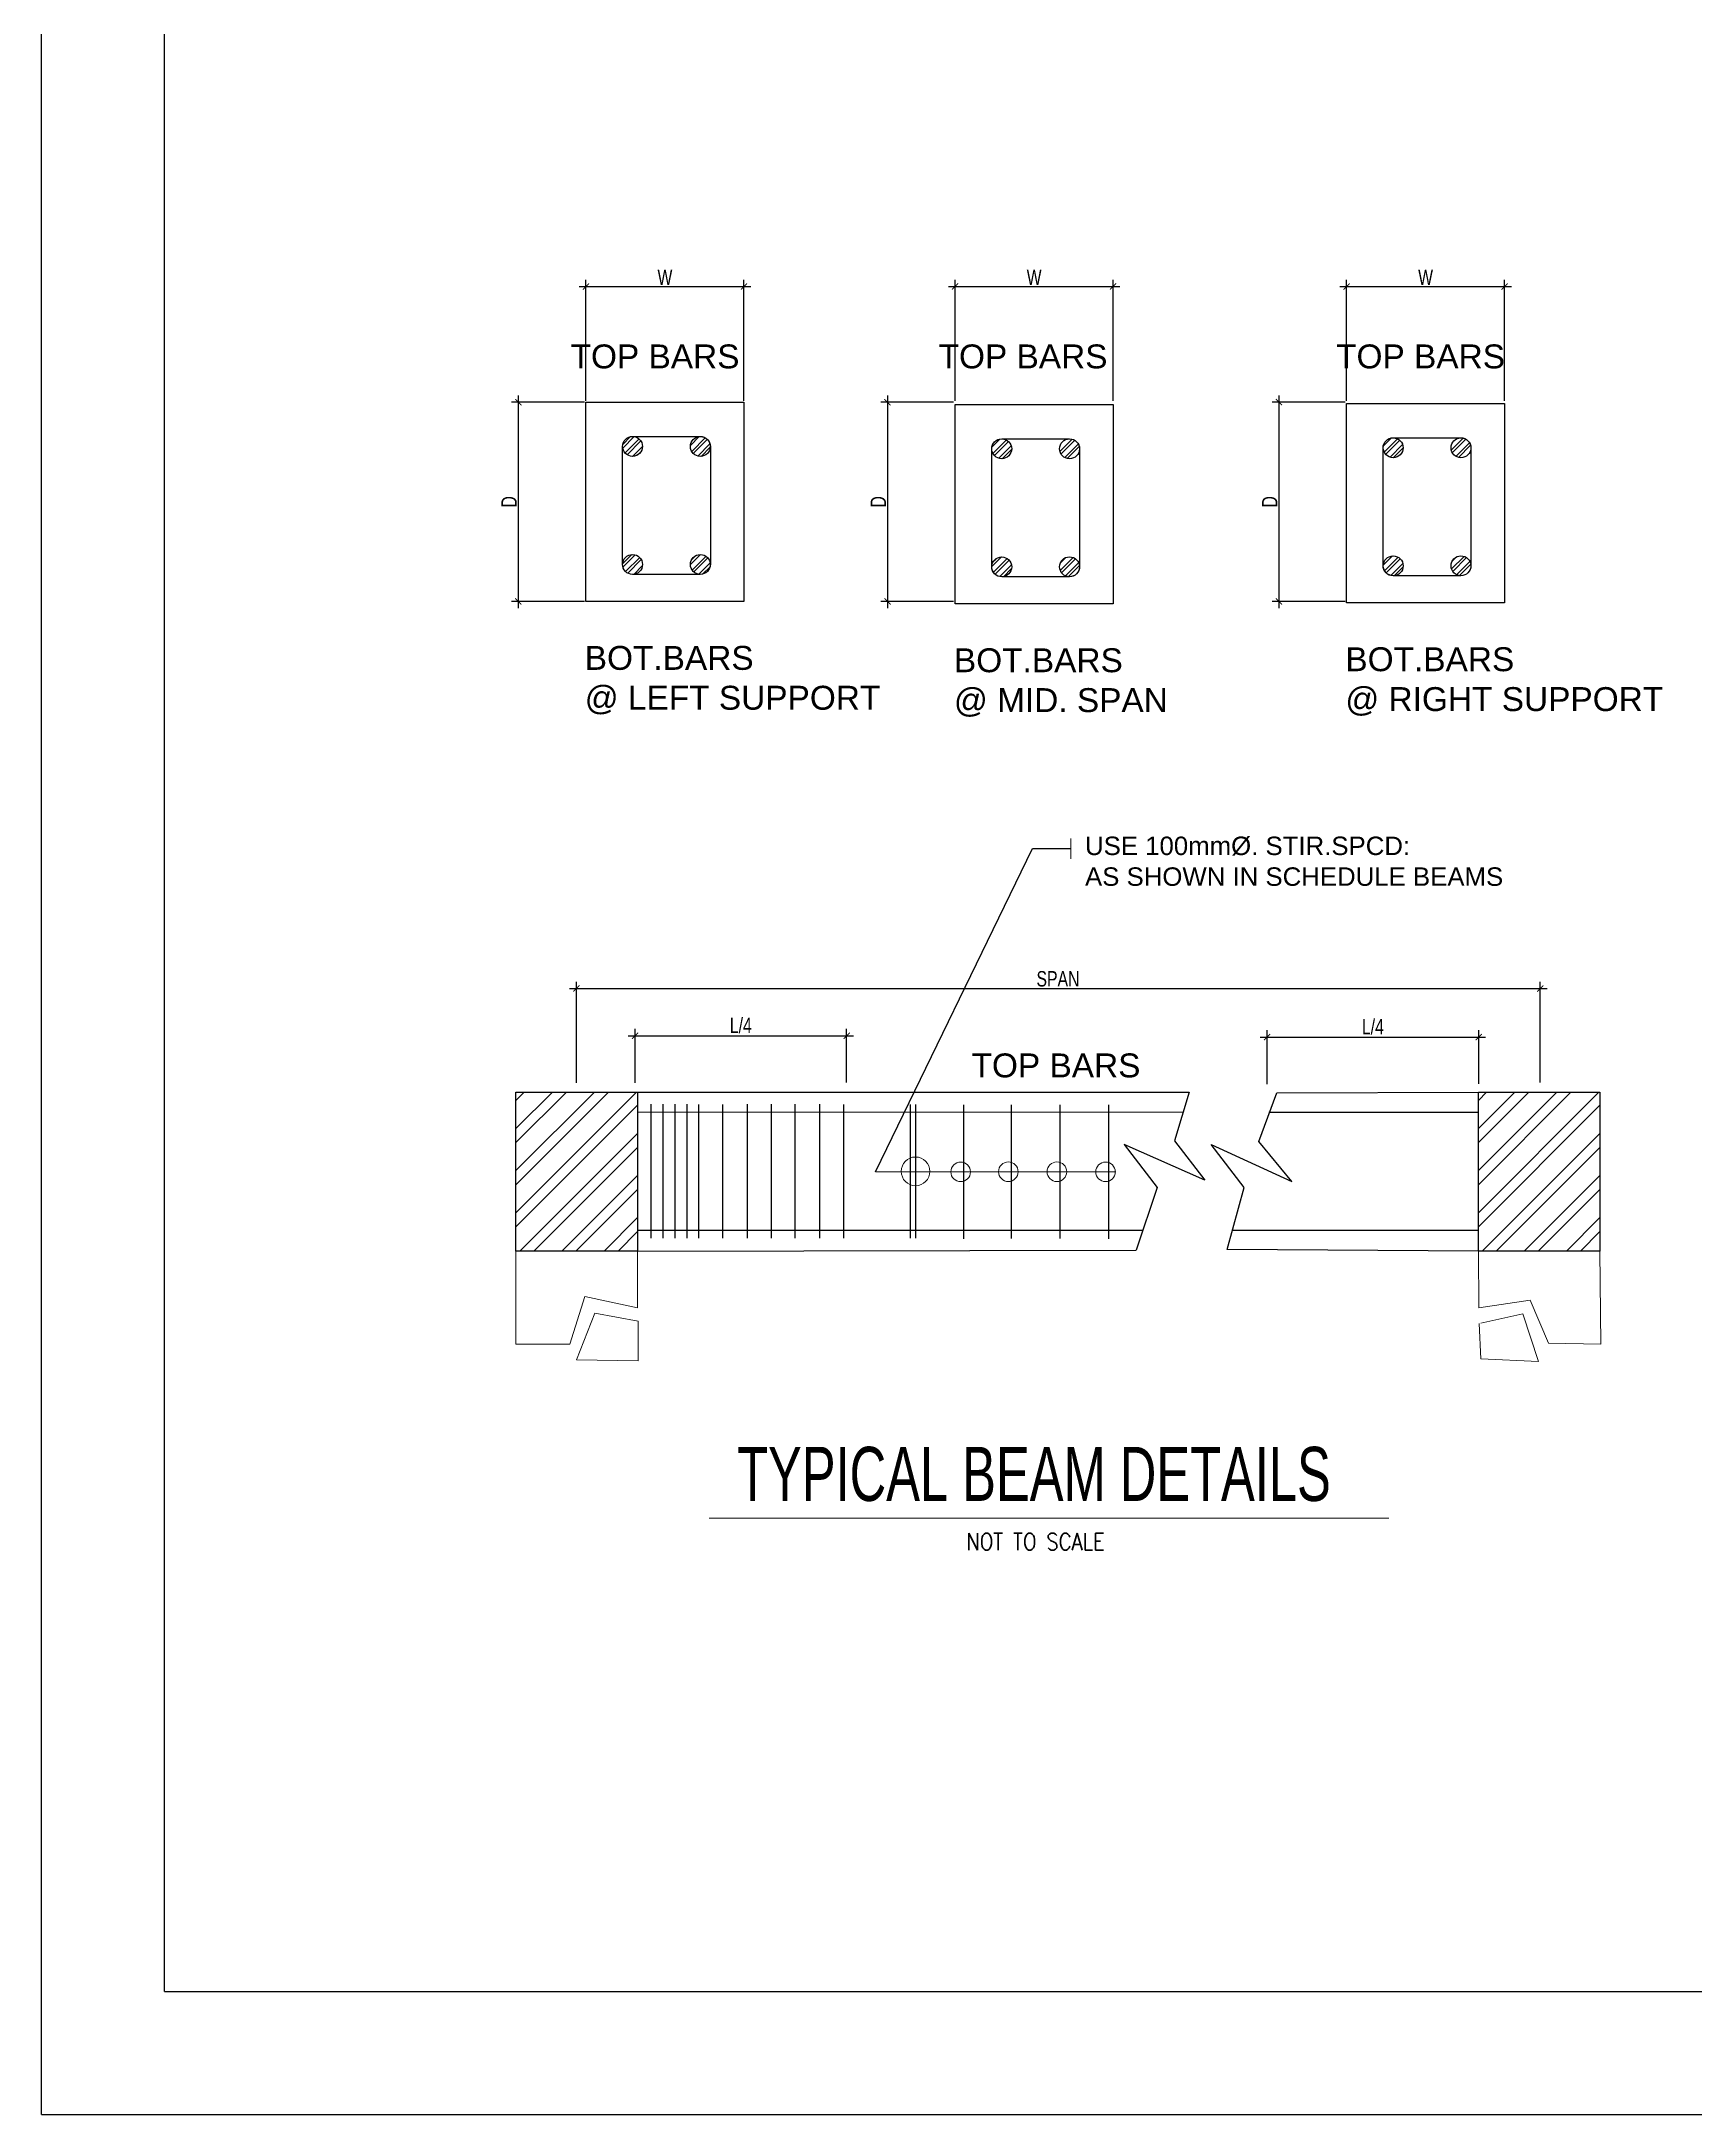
# Model space of a CAD drawing. Header units: millimetres. Extents: x -248340 to 456025, y 261499 to 1049645.
# Drawn here: x 19392 to 46229, y 363632 to 397287 of the extents above; entities that cross this region are included whole.
import ezdxf

# ---------------------------------------------------------------- set-up
doc = ezdxf.new("R2010")
doc.units = ezdxf.units.MM
doc.header["$LTSCALE"] = 8
doc.header["$MEASUREMENT"] = 0
doc.header["$PDMODE"] = 3
doc.header["$PDSIZE"] = 0.3125
doc.layers.get('0').update_dxf_attribs({"linetype": 'CONTINUOUS'})
doc.layers.get('DEFPOINTS').update_dxf_attribs({"color": 8, "linetype": 'CONTINUOUS'})
for name, color, linetype, lineweight in [('10. Rebar', 10, 'CONTINUOUS', 25), ('12. Dimension', 251, 'CONTINUOUS', 5), ('13. Text', 2, 'CONTINUOUS', 5), ('23. Stair', 129, 'CONTINUOUS', 9), ('DIM', 2, 'CONTINUOUS', 25), ('S_wall', 251, 'CONTINUOUS', 0)]:
    doc.layers.add(name, color=color, linetype=linetype, lineweight=lineweight)
doc.layers.add('MARK', color=7, linetype='CONTINUOUS')
doc.layers.add('TEXT', color=2, linetype='CONTINUOUS')
doc.layers.add('mv', color=30, linetype='CONTINUOUS', plot=False)
doc.styles.add('ARIAL', font='arial.ttf')
doc.styles.add('EN-SCL-DIM', font='swisscl.ttf')
doc.styles.add('ROMANS', font='ROMANS', dxfattribs={"width": 0.8, "bigfont": 'BIGFONT'})
doc.styles.get("Standard").update_dxf_attribs({"font": 'txt.shx', "width": 0.7, "bigfont": 'extfont.shx'})
doc.dimstyles.new('JEMAR 1-0030', dxfattribs={"dimtxt": 0.06, "dimasz": 0.045, "dimexe": 0.045, "dimexo": 0.03, "dimgap": 0.03, "dimtad": 1, "dimzin": 1, "dimdsep": 46, "dimtxsty": 'ARIAL', "dimblk": 'DOTBLANK', "dimcen": 0.15, "dimclrd": 7, "dimclre": 7, "dimadec": 0, "dimazin": 0, "dimtfac": 1, "dimtmove": 0, "dimatfit": 3, "dimldrblk": 'OPEN90', "dimfxl": 1, "dimarcsym": 0})
doc.dimstyles.new('SC50', dxfattribs={"dimscale": 0.5, "dimtxt": 250, "dimasz": 200, "dimexe": 220, "dimexo": 50, "dimgap": 50, "dimtad": 1, "dimdec": 0, "dimrnd": 1, "dimzin": 0, "dimdsep": 46, "dimlunit": 6, "dimtxsty": 'EN-SCL-DIM', "dimblk": 'ARCHTICK', "dimcen": 100, "dimdle": 220, "dimclrd": 1, "dimclre": 1, "dimclrt": 3, "dimadec": 0, "dimazin": 0, "dimtfac": 1, "dimtdec": 0, "dimtofl": 0, "dimtmove": 0, "dimatfit": 3, "dimldrblk": 'OPEN90', "dimfxl": 1, "dimtolj": 1, "dimtzin": 0, "dimarcsym": 1})
pattern_1 = [(45, (-87546.56, 511610.08), (-87.9326, 87.9326), []), (45, (-87487.94, 511610.08), (-87.9326, 87.9326), [])]

# ---------------------------------------------------------------- blocks, each defined once
blk = doc.blocks.new('_ArchTick')
at = {"color": 0, "linetype": 'ByBlock', "const_width": 0.15}
blk.add_lwpolyline([(-0.5, -0.5), (0.5, 0.5)], dxfattribs=at)
blk = doc.blocks.new('*D810')
at = {"layer": 'DEFPOINTS', "color": 0, "lineweight": 30, "ltscale": 1.25, "transparency": 16777216}
for p in [(30797, 393309), (28231, 391430), (30797, 391430)]:
    blk.add_point(p, dxfattribs=at)
at = {"layer": 'DIM', "color": 1, "lineweight": -2, "ltscale": 1.25, "transparency": 16777216}
for p, q in [((28121, 393309), (30907, 393309)), ((28231, 391455), (28231, 393419)), ((30797, 391455), (30797, 393419))]:
    blk.add_line(p, q, dxfattribs=at)
at = {"layer": 'DIM', "color": 1, "lineweight": -2, "ltscale": 1.25, "transparency": 16777216, "xscale": 100, "yscale": 100, "zscale": 100, "rotation": 180}
blk.add_blockref('_ArchTick', (28231, 393309), dxfattribs=at)
at = {"layer": 'DIM', "color": 1, "lineweight": -2, "ltscale": 1.25, "transparency": 16777216, "xscale": 100, "yscale": 100, "zscale": 100}
blk.add_blockref('_ArchTick', (30797, 393309), dxfattribs=at)
at = {"layer": 'DIM', "color": 3, "ltscale": 1.25, "transparency": 16777216, "insert": (29514, 393459), "char_height": 125, "attachment_point": 5, "style": 'EN-SCL-DIM'}
blk.add_mtext('\\A1;{\\H2x;W}', dxfattribs=at)
blk = doc.blocks.new('_Open90')
at = {"color": 0, "linetype": 'ByBlock', "lineweight": -2}
for p, q in [((0, 0), (-1, 0)), ((-0.5, 0.5), (0, 0)), ((0, 0), (-0.5, -0.5))]:
    blk.add_line(p, q, dxfattribs=at)
blk = doc.blocks.new('*D811')
at = {"layer": 'DEFPOINTS', "color": 0, "lineweight": 30, "ltscale": 1.25, "transparency": 16777216}
for p in [(28231, 391430), (27133, 388197), (28231, 388197)]:
    blk.add_point(p, dxfattribs=at)
at = {"layer": 'DIM', "color": 1, "lineweight": -2, "ltscale": 1.25, "transparency": 16777216}
for p, q in [((28206, 391430), (27023, 391430)), ((27133, 391540), (27133, 388087)), ((28206, 388197), (27023, 388197))]:
    blk.add_line(p, q, dxfattribs=at)
at = {"layer": 'DIM', "color": 1, "lineweight": -2, "ltscale": 1.25, "transparency": 16777216, "xscale": 100, "yscale": 100, "zscale": 100}
for p, rotation in [((27133, 391430), 90), ((27133, 388197), 270)]:
    blk.add_blockref('_ArchTick', p, dxfattribs=dict(at, rotation=rotation))
at = {"layer": 'DIM', "color": 3, "ltscale": 1.25, "transparency": 16777216, "insert": (26983, 389813), "char_height": 125, "attachment_point": 5, "rotation": 90, "style": 'EN-SCL-DIM'}
blk.add_mtext('\\A1;{\\H2x;D}', dxfattribs=at)
blk = doc.blocks.new('*D812')
at = {"layer": 'DEFPOINTS', "color": 0, "lineweight": 30, "ltscale": 1.25, "transparency": 16777216}
for p in [(30797, 393309), (28231, 391430), (30797, 391430)]:
    blk.add_point(p, dxfattribs=at)
at = {"layer": 'DIM', "color": 1, "lineweight": -2, "ltscale": 1.25, "transparency": 16777216}
for p, q in [((28121, 393309), (30907, 393309)), ((28231, 391455), (28231, 393419)), ((30797, 391455), (30797, 393419))]:
    blk.add_line(p, q, dxfattribs=at)
at = {"layer": 'DIM', "color": 1, "lineweight": -2, "ltscale": 1.25, "transparency": 16777216, "xscale": 100, "yscale": 100, "zscale": 100, "rotation": 180}
blk.add_blockref('_ArchTick', (28231, 393309), dxfattribs=at)
at = {"layer": 'DIM', "color": 1, "lineweight": -2, "ltscale": 1.25, "transparency": 16777216, "xscale": 100, "yscale": 100, "zscale": 100}
blk.add_blockref('_ArchTick', (30797, 393309), dxfattribs=at)
at = {"layer": 'DIM', "color": 3, "ltscale": 1.25, "transparency": 16777216, "insert": (29514, 393459), "char_height": 125, "attachment_point": 5, "style": 'EN-SCL-DIM'}
blk.add_mtext('\\A1;{\\H2x;W}', dxfattribs=at)
blk = doc.blocks.new('*D813')
at = {"layer": 'DEFPOINTS', "color": 0, "lineweight": 30, "ltscale": 1.25, "transparency": 16777216}
for p in [(28231, 391430), (27133, 388197), (28231, 388197)]:
    blk.add_point(p, dxfattribs=at)
at = {"layer": 'DIM', "color": 1, "lineweight": -2, "ltscale": 1.25, "transparency": 16777216}
for p, q in [((28206, 391430), (27023, 391430)), ((27133, 391540), (27133, 388087)), ((28206, 388197), (27023, 388197))]:
    blk.add_line(p, q, dxfattribs=at)
at = {"layer": 'DIM', "color": 1, "lineweight": -2, "ltscale": 1.25, "transparency": 16777216, "xscale": 100, "yscale": 100, "zscale": 100}
for p, rotation in [((27133, 391430), 90), ((27133, 388197), 270)]:
    blk.add_blockref('_ArchTick', p, dxfattribs=dict(at, rotation=rotation))
at = {"layer": 'DIM', "color": 3, "ltscale": 1.25, "transparency": 16777216, "insert": (26983, 389813), "char_height": 125, "attachment_point": 5, "rotation": 90, "style": 'EN-SCL-DIM'}
blk.add_mtext('\\A1;{\\H2x;D}', dxfattribs=at)
blk = doc.blocks.new('*D803')
at = {"layer": 'DEFPOINTS', "color": 0, "lineweight": 30, "ltscale": 1.25, "transparency": 16777216}
for p in [(43146, 393309), (40580, 391430), (43146, 391430)]:
    blk.add_point(p, dxfattribs=at)
at = {"layer": 'DIM', "color": 1, "lineweight": -2, "ltscale": 1.25, "transparency": 16777216}
for p, q in [((40470, 393309), (43256, 393309)), ((40580, 391455), (40580, 393419)), ((43146, 391455), (43146, 393419))]:
    blk.add_line(p, q, dxfattribs=at)
at = {"layer": 'DIM', "color": 1, "lineweight": -2, "ltscale": 1.25, "transparency": 16777216, "xscale": 100, "yscale": 100, "zscale": 100, "rotation": 180}
blk.add_blockref('_ArchTick', (40580, 393309), dxfattribs=at)
at = {"layer": 'DIM', "color": 1, "lineweight": -2, "ltscale": 1.25, "transparency": 16777216, "xscale": 100, "yscale": 100, "zscale": 100}
blk.add_blockref('_ArchTick', (43146, 393309), dxfattribs=at)
at = {"layer": 'DIM', "color": 3, "ltscale": 1.25, "transparency": 16777216, "insert": (41863, 393459), "char_height": 125, "attachment_point": 5, "style": 'EN-SCL-DIM'}
blk.add_mtext('\\A1;{\\H2x;W}', dxfattribs=at)
blk = doc.blocks.new('*D804')
at = {"layer": 'DEFPOINTS', "color": 0, "lineweight": 30, "ltscale": 1.25, "transparency": 16777216}
for p in [(40580, 391430), (39482, 388197), (40580, 388197)]:
    blk.add_point(p, dxfattribs=at)
at = {"layer": 'DIM', "color": 1, "lineweight": -2, "ltscale": 1.25, "transparency": 16777216}
for p, q in [((40555, 391430), (39372, 391430)), ((39482, 391540), (39482, 388087)), ((40555, 388197), (39372, 388197))]:
    blk.add_line(p, q, dxfattribs=at)
at = {"layer": 'DIM', "color": 1, "lineweight": -2, "ltscale": 1.25, "transparency": 16777216, "xscale": 100, "yscale": 100, "zscale": 100}
for p, rotation in [((39482, 391430), 90), ((39482, 388197), 270)]:
    blk.add_blockref('_ArchTick', p, dxfattribs=dict(at, rotation=rotation))
at = {"layer": 'DIM', "color": 3, "ltscale": 1.25, "transparency": 16777216, "insert": (39332, 389813), "char_height": 125, "attachment_point": 5, "rotation": 90, "style": 'EN-SCL-DIM'}
blk.add_mtext('\\A1;{\\H2x;D}', dxfattribs=at)
blk = doc.blocks.new('*D805')
at = {"layer": 'DEFPOINTS', "color": 0, "lineweight": 30, "ltscale": 1.25, "transparency": 16777216}
for p in [(36791, 393309), (34225, 391430), (36791, 391430)]:
    blk.add_point(p, dxfattribs=at)
at = {"layer": 'DIM', "color": 1, "lineweight": -2, "ltscale": 1.25, "transparency": 16777216}
for p, q in [((34115, 393309), (36901, 393309)), ((34225, 391455), (34225, 393419)), ((36791, 391455), (36791, 393419))]:
    blk.add_line(p, q, dxfattribs=at)
at = {"layer": 'DIM', "color": 1, "lineweight": -2, "ltscale": 1.25, "transparency": 16777216, "xscale": 100, "yscale": 100, "zscale": 100, "rotation": 180}
blk.add_blockref('_ArchTick', (34225, 393309), dxfattribs=at)
at = {"layer": 'DIM', "color": 1, "lineweight": -2, "ltscale": 1.25, "transparency": 16777216, "xscale": 100, "yscale": 100, "zscale": 100}
blk.add_blockref('_ArchTick', (36791, 393309), dxfattribs=at)
at = {"layer": 'DIM', "color": 3, "ltscale": 1.25, "transparency": 16777216, "insert": (35508, 393459), "char_height": 125, "attachment_point": 5, "style": 'EN-SCL-DIM'}
blk.add_mtext('\\A1;{\\H2x;W}', dxfattribs=at)
blk = doc.blocks.new('*D806')
at = {"layer": 'DEFPOINTS', "color": 0, "lineweight": 30, "ltscale": 1.25, "transparency": 16777216}
for p in [(34225, 391430), (33127, 388197), (34225, 388197)]:
    blk.add_point(p, dxfattribs=at)
at = {"layer": 'DIM', "color": 1, "lineweight": -2, "ltscale": 1.25, "transparency": 16777216}
for p, q in [((34200, 391430), (33017, 391430)), ((33127, 391540), (33127, 388087)), ((34200, 388197), (33017, 388197))]:
    blk.add_line(p, q, dxfattribs=at)
at = {"layer": 'DIM', "color": 1, "lineweight": -2, "ltscale": 1.25, "transparency": 16777216, "xscale": 100, "yscale": 100, "zscale": 100}
for p, rotation in [((33127, 391430), 90), ((33127, 388197), 270)]:
    blk.add_blockref('_ArchTick', p, dxfattribs=dict(at, rotation=rotation))
at = {"layer": 'DIM', "color": 3, "ltscale": 1.25, "transparency": 16777216, "insert": (32977, 389813), "char_height": 125, "attachment_point": 5, "rotation": 90, "style": 'EN-SCL-DIM'}
blk.add_mtext('\\A1;{\\H2x;D}', dxfattribs=at)
blk = doc.blocks.new('*D807')
at = {"layer": 'DEFPOINTS', "color": 0, "lineweight": 30, "ltscale": 1.25, "transparency": 16777216}
for p in [(42725, 381124), (39289, 380335), (42725, 380337)]:
    blk.add_point(p, dxfattribs=at)
at = {"layer": 'DIM', "color": 1, "lineweight": -2, "ltscale": 1.25, "transparency": 16777216}
for p, q in [((39179, 381124), (42835, 381124)), ((39289, 380360), (39289, 381234)), ((42725, 380362), (42725, 381234))]:
    blk.add_line(p, q, dxfattribs=at)
at = {"layer": 'DIM', "color": 1, "lineweight": -2, "ltscale": 1.25, "transparency": 16777216, "xscale": 100, "yscale": 100, "zscale": 100, "rotation": 180}
blk.add_blockref('_ArchTick', (39289, 381124), dxfattribs=at)
at = {"layer": 'DIM', "color": 1, "lineweight": -2, "ltscale": 1.25, "transparency": 16777216, "xscale": 100, "yscale": 100, "zscale": 100}
blk.add_blockref('_ArchTick', (42725, 381124), dxfattribs=at)
at = {"layer": 'DIM', "color": 3, "ltscale": 1.25, "transparency": 16777216, "insert": (41007, 381289), "char_height": 125, "attachment_point": 5, "style": 'EN-SCL-DIM'}
blk.add_mtext('\\A1;{\\H2x;L/4}', dxfattribs=at)
blk = doc.blocks.new('*D808')
at = {"layer": 'DEFPOINTS', "color": 0, "lineweight": 30, "ltscale": 1.25, "transparency": 16777216}
for p in [(32464, 381146), (29028, 380357), (32464, 380359)]:
    blk.add_point(p, dxfattribs=at)
at = {"layer": 'DIM', "color": 1, "lineweight": -2, "ltscale": 1.25, "transparency": 16777216}
for p, q in [((28918, 381146), (32574, 381146)), ((29028, 380382), (29028, 381256)), ((32464, 380384), (32464, 381256))]:
    blk.add_line(p, q, dxfattribs=at)
at = {"layer": 'DIM', "color": 1, "lineweight": -2, "ltscale": 1.25, "transparency": 16777216, "xscale": 100, "yscale": 100, "zscale": 100, "rotation": 180}
blk.add_blockref('_ArchTick', (29028, 381146), dxfattribs=at)
at = {"layer": 'DIM', "color": 1, "lineweight": -2, "ltscale": 1.25, "transparency": 16777216, "xscale": 100, "yscale": 100, "zscale": 100}
blk.add_blockref('_ArchTick', (32464, 381146), dxfattribs=at)
at = {"layer": 'DIM', "color": 3, "ltscale": 1.25, "transparency": 16777216, "insert": (30746, 381312), "char_height": 125, "attachment_point": 5, "style": 'EN-SCL-DIM'}
blk.add_mtext('\\A1;{\\H2x;L/4}', dxfattribs=at)
blk = doc.blocks.new('*D809')
at = {"layer": 'DEFPOINTS', "color": 0, "lineweight": 30, "ltscale": 1.25, "transparency": 16777216}
for p in [(43725, 381913), (28077, 380357), (43725, 380359)]:
    blk.add_point(p, dxfattribs=at)
at = {"layer": 'DIM', "color": 1, "lineweight": -2, "ltscale": 1.25, "transparency": 16777216}
for p, q in [((28077, 380382), (28077, 382023)), ((43725, 380384), (43725, 382023)), ((27967, 381913), (43835, 381913))]:
    blk.add_line(p, q, dxfattribs=at)
at = {"layer": 'DIM', "color": 1, "lineweight": -2, "ltscale": 1.25, "transparency": 16777216, "xscale": 100, "yscale": 100, "zscale": 100, "rotation": 180}
blk.add_blockref('_ArchTick', (28077, 381913), dxfattribs=at)
at = {"layer": 'DIM', "color": 1, "lineweight": -2, "ltscale": 1.25, "transparency": 16777216, "xscale": 100, "yscale": 100, "zscale": 100}
blk.add_blockref('_ArchTick', (43725, 381913), dxfattribs=at)
at = {"layer": 'DIM', "color": 3, "ltscale": 1.25, "transparency": 16777216, "insert": (35895, 382068), "char_height": 125, "attachment_point": 5, "style": 'EN-SCL-DIM'}
blk.add_mtext('\\A1;{\\H2x;SPAN}', dxfattribs=at)
blk = doc.blocks.new('_DOTBLANK')
at = {"color": 0, "linetype": 'ByBlock', "lineweight": -2}
blk.add_line((-0.5, 0), (-1, 0), dxfattribs=at)
blk.add_circle((0, 0), 0.5, dxfattribs=at)

msp = doc.modelspace()

# ---------------------------------------------------------------- hatches: boundary and pattern name
at = {"lineweight": 30, "ltscale": 1.25}
h = msp.add_hatch(dxfattribs=at)
h.set_pattern_fill('ANSI32', color=5, scale=331.614607)
h.set_pattern_definition(pattern_1)
h.paths.add_polyline_path([(29149.582, 390712.787, 1), (28826.608, 390712.787, 1)])
h = msp.add_hatch(dxfattribs=at)
h.set_pattern_fill('ANSI32', color=5, scale=331.614607)
h.set_pattern_definition(pattern_1)
h.paths.add_polyline_path([(30249.99, 390711.744, 1), (29927.017, 390711.744, 1)])
h.paths.add_polyline_path([(29927.017, 388796.757, 1), (30249.99, 388796.757, 1)])
h.paths.add_polyline_path([(29149.582, 388795.714, 1), (28826.608, 388795.714, 0.157067899), (28856.964, 388701.467, 0.209551385), (28972.319, 388635, 0.443172089)])
h.paths.add_polyline_path([(35143.318, 390674.411, 0.443172089), (34966.055, 390835.126, 0.209551385), (34850.699, 390768.658, 0.157067899), (34820.344, 390674.411, 1)])
h.paths.add_polyline_path([(35920.753, 390673.368, 1), (36243.726, 390673.368, 1)])
h.paths.add_polyline_path([(34820.344, 388757.339, 0.157067899), (34850.699, 388663.092, 0.209551385), (34966.055, 388596.624, 0.443172089), (35143.318, 388757.339, 1)])
h.paths.add_polyline_path([(36243.726, 388758.382, 1), (35920.753, 388758.382, 1)])
h.paths.add_polyline_path([(41498.176, 390690.842, 0.443172089), (41320.913, 390851.556, 0.209551385), (41205.558, 390785.089, 0.157067899), (41175.202, 390690.842, 1)])
h.paths.add_polyline_path([(42598.584, 390689.798, 1), (42275.611, 390689.798, 1)])
h.paths.add_polyline_path([(41175.202, 388773.769, 0.157067899), (41205.558, 388679.522, 0.209551385), (41320.913, 388613.055, 0.443172089), (41498.176, 388773.769, 1)])
h.paths.add_polyline_path([(42275.611, 388774.812, 1), (42598.584, 388774.812, 1)])
h = msp.add_hatch(dxfattribs=at)
h.set_pattern_fill('ANSI32', color=5, scale=1288.864264)
h.set_pattern_definition([(45, (-213671.17, 585895.9), (-341.76175, 341.76175), []), (45, (-213443.33, 585895.9), (-341.76175, 341.76175), [])])
h.paths.add_polyline_path([(27095.752, 380228.552), (27095.752, 377649.989), (29068.415, 377649.989), (29068.415, 380228.552)])
h = msp.add_hatch(dxfattribs=at)
h.set_pattern_fill('ANSI32', color=5, scale=1288.864264)
h.set_pattern_definition([(45, (-198047.07, 585895.9), (-341.76175, 341.76175), []), (45, (-197819.23, 585895.9), (-341.76175, 341.76175), [])])
h.paths.add_polyline_path([(42719.849, 380228.552), (42719.849, 377649.989), (44692.512, 377649.989), (44692.512, 380228.552)])

# ---------------------------------------------------------------- linework, layer by layer
at = {"color": 2, "lineweight": -2, "ltscale": 1.25}
for p, q in [((29068.415, 380228.552), (38023.585, 380228.552)), ((38023.585, 380228.552), (37785.687, 379441.796)), ((39155.21, 379426.881), (39448.134, 380215.87)), ((39448.134, 380215.87), (42719.849, 380228.552)), ((38277.533, 378801.692), (36966.957, 379382.225)), ((36966.957, 379382.225), (37502.834, 378682.638)), ((37785.687, 379441.796), (38277.533, 378801.692)), ((38917.012, 378682.638), (38381.136, 379382.225)), ((38381.136, 379382.225), (39691.085, 378780.524)), ((39691.085, 378780.524), (39155.21, 379426.881)), ((37502.834, 378682.638), (37164.356, 377664.943)), ((38641.036, 377677.512), (38917.012, 378682.638)), ((29068.415, 377649.989), (37164.356, 377664.943)), ((42719.849, 377649.989), (38641.036, 377677.512))]:
    msp.add_line(p, q, dxfattribs=at)
at = {"color": 1, "lineweight": -3, "ltscale": 1.25}
for p, q in [((29286.148, 380033.48), (29286.148, 377860.143)), ((29479.599, 380033.48), (29479.599, 377860.143)), ((29673.14, 380033.48), (29673.14, 377860.143)), ((29866.681, 380033.48), (29866.681, 377860.143)), ((30060.132, 380030.488), (30060.132, 377857.151)), ((30447.214, 380030.488), (30447.214, 377857.151)), ((30849.121, 380033.48), (30849.121, 377860.143)), ((31236.114, 380033.48), (31236.114, 377860.143)), ((31623.106, 380033.48), (31623.106, 377860.143)), ((32025.013, 380033.48), (32025.013, 377860.143)), ((32412.095, 380030.488), (32412.095, 377857.151)), ((33495.934, 380030.543), (33495.934, 377857.206)), ((33579.056, 380030.488), (33579.056, 377857.151)), ((34362.061, 380022.329), (34362.061, 377848.992)), ((35136.045, 380024.414), (35136.045, 377851.077)), ((35925.034, 380024.414), (35925.034, 377851.077)), ((36713.934, 380022.329), (36713.934, 377848.992)), ((37923.453, 379897.402), (29068.415, 379903.275)), ((39318.92, 379903.275), (42719.849, 379903.275)), ((37270.127, 377982.961), (29068.415, 377982.961)), ((42719.849, 377982.961), (38724.903, 377982.961))]:
    msp.add_line(p, q, dxfattribs=at)
at = {"color": 2, "lineweight": -2, "ltscale": 1.25}
for points in [[(28231.015, 391429.86), (30797.018, 391429.86), (30797.018, 388196.952), (28231.015, 388196.952)], [(40579.609, 391407.915), (43145.612, 391407.915), (43145.612, 388175.006), (40579.609, 388175.006)], [(34224.751, 391391.485), (36790.754, 391391.485), (36790.754, 388158.576), (34224.751, 388158.576)], [(27095.752, 380228.552), (29068.415, 380228.552), (29068.415, 377649.989), (27095.752, 377649.989)], [(42719.849, 380228.552), (44692.512, 380228.552), (44692.512, 377649.989), (42719.849, 377649.989)]]:
    msp.add_lwpolyline(points, close=True, dxfattribs=at)
at = {"color": 5, "lineweight": 30, "ltscale": 1.25}
for points in [[(28990.456, 390874.496), (30085.448, 390874.496, -0.414213562), (30251.256, 390708.689), (30251.256, 388799.812, -0.414213562), (30085.448, 388634.005), (28990.456, 388634.005, -0.414213562), (28824.649, 388799.812), (28824.649, 390708.689, -0.414213562)], [(34984.192, 390836.121), (36079.184, 390836.121, -0.414213562), (36244.991, 390670.313), (36244.991, 388761.437, -0.414213562), (36079.184, 388595.629), (34984.192, 388595.629, -0.414213562), (34818.385, 388761.437), (34818.385, 390670.313, -0.414213562)], [(41339.05, 390852.551), (42434.042, 390852.551, -0.414213562), (42599.85, 390686.744), (42599.85, 388777.867, -0.414213562), (42434.042, 388612.06), (41339.05, 388612.06, -0.414213562), (41173.243, 388777.867), (41173.243, 390686.744, -0.414213562)]]:
    msp.add_lwpolyline(points, format="xyb", close=True, dxfattribs=at)
for centre in [(28988.095, 390712.787), (30088.503, 390711.744), (34981.831, 390674.411), (36082.239, 390673.368), (41336.689, 390690.842), (42437.098, 390689.798), (28988.095, 388795.714), (30088.503, 388796.757), (34981.831, 388757.339), (36082.239, 388758.382), (41336.689, 388773.769), (42437.098, 388774.812)]:
    msp.add_circle(centre, 161.487, dxfattribs=at)
at = {"layer": '10. Rebar', "lineweight": 15}
msp.add_line((36102.235, 384348.132), (36102.235, 384016.518), dxfattribs=at)
at = {"layer": '12. Dimension'}
msp.add_line((36835.221, 378933.517), (32932.699, 378935.393), dxfattribs=at)
for centre, radius in [((33582.314, 378943.819), 232.487), ((34314.769, 378935.661), 159.244), ((35088.753, 378937.746), 159.244), ((35877.743, 378937.746), 159.244), ((36666.642, 378935.661), 159.244)]:
    msp.add_circle(centre, radius, dxfattribs=at)
at = {"layer": '23. Stair'}
for p, q in [((27095.752, 377649.989), (27095.752, 376139.367)), ((29068.415, 377649.989), (29068.415, 376727.842)), ((42719.849, 377649.989), (42729.864, 376730.439)), ((44707.443, 376137.198), (44692.512, 377649.989)), ((27969.108, 376139.367), (28214.395, 376911.297)), ((28378.105, 376643.27), (28080.336, 375884.111)), ((28214.395, 376911.297), (29068.415, 376727.842)), ((29077.692, 376509.301), (28378.105, 376643.27)), ((42729.864, 376730.439), (43561.277, 376851.726)), ((43442.223, 376628.444), (42757.462, 376479.559)), ((43695.246, 375854.37), (43442.223, 376628.444)), ((43561.277, 376851.726), (43858.956, 376152.049)), ((29077.692, 375869.285), (29077.692, 376509.301)), ((42734.776, 376472.772), (42757.462, 375899.026)), ((27095.752, 376139.367), (27969.108, 376139.367)), ((43858.956, 376152.049), (44707.443, 376137.198)), ((28080.336, 375884.111), (29077.692, 375869.285)), ((42757.462, 375899.026), (43695.246, 375854.37))]:
    msp.add_line(p, q, dxfattribs=at)
at = {"layer": 'mv', "color": 6}
for p, q in [((19391.713, 363631.954), (19391.713, 423031.954)), ((21391.713, 365631.954), (21391.713, 421031.954)), ((21391.713, 365631.954), (100991.713, 365631.954)), ((19391.713, 363631.954), (103491.713, 363631.954))]:
    msp.add_line(p, q, dxfattribs=at)
at = {"layer": 'S_wall', "ltscale": 1.25}
msp.add_line((30232.406, 373311.647), (41267.292, 373311.647), dxfattribs=at)

# ---------------------------------------------------------------- texts
at = {"layer": '13. Text', "color": 3, "attachment_point": 1, "style": 'ARIAL'}
for s, insert, char_height, width in [('TOP BARS', (27982.033, 392367.717), 388.2398, 5495.31093), ('TOP BARS', (33956.696, 392367.717), 388.2398, 5495.31093), ('TOP BARS', (40410.136, 392367.717), 388.2398, 5495.31093), ('BOT.BARS\\P@ LEFT SUPPORT', (28211.736, 387473.595), 388.23979, 5495.31093), ('BOT.BARS\\P@ MID. SPAN', (34205.472, 387435.22), 388.23979, 5495.31093), ('BOT.BARS\\P@ RIGHT SUPPORT', (40560.331, 387451.65), 388.23979, 5495.31093), ('USE 100mm%%C. STIR.SPCD: \\PAS SHOWN IN SCHEDULE BEAMS', (36333.775, 384377.991), 299.57459, 13176.99038), ('TOP BARS', (34491.691, 380857.814), 388.2398, 5495.31093)]:
    msp.add_mtext(s, dxfattribs=dict(at, insert=insert, char_height=char_height, width=width))
at = {"layer": 'MARK', "style": 'ROMANS', "width": 0.85}
msp.add_text('NOT TO SCALE', height=274.43234, dxfattribs=at).set_placement((34406.054, 372794.92))
at = {"layer": 'TEXT', "insert": (30685.183, 374471.359), "char_height": 878.18348, "width": 11830.07864, "attachment_point": 1}
msp.add_mtext('{\\fFranklin Gothic Heavy|b0|i0|c0|p34;TYPICAL BEAM DETAILS}', dxfattribs=at)

# ---------------------------------------------------------------- dimensions: what is measured, and where the dimension line sits
at = {"layer": 'DIM', "color": 0, "ltscale": 1.25}
for base, p1, p2, text, picture, middle in [((30797.018, 393308.854), (28231.015, 391429.86), (30797.018, 391429.86), '{\\H2x;W}', '*D810', (29514.017, 393458.854)), ((30797.018, 393308.854), (28231.015, 391429.86), (30797.018, 391429.86), '{\\H2x;W}', '*D812', (29514.017, 393458.854)), ((36790.754, 393308.854), (34224.751, 391429.86), (36790.754, 391429.86), '{\\H2x;W}', '*D805', (35507.752, 393458.854)), ((43145.612, 393308.854), (40579.609, 391429.86), (43145.612, 391429.86), '{\\H2x;W}', '*D803', (41862.611, 393458.854)), ((32464.164, 381146.197), (29027.766, 380357.262), (32464.164, 380359.406), '{\\H2x;L/4}', '*D808', (30745.965, 381311.76)), ((42725.488, 381123.858), (39289.089, 380334.924), (42725.488, 380337.067), '{\\H2x;L/4}', '*D807', (41007.289, 381289.422))]:
    dim = msp.add_linear_dim(base=base, p1=p1, p2=p2, text=text, dimstyle='SC50', dxfattribs=at)
    dim.commit()
    dim.dimension.update_dxf_attribs({"geometry": picture, "text_midpoint": middle})
for base, p1, p2, picture, middle in [((27132.993, 388196.952), (28231.015, 391429.86), (28231.015, 388196.952), '*D811', (26982.993, 389813.406)), ((27132.993, 388196.952), (28231.015, 391429.86), (28231.015, 388196.952), '*D813', (26982.993, 389813.406)), ((33126.729, 388196.952), (34224.751, 391429.86), (34224.751, 388196.952), '*D806', (32976.729, 389813.406)), ((39481.587, 388196.952), (40579.609, 391429.86), (40579.609, 388196.952), '*D804', (39331.587, 389813.406))]:
    dim = msp.add_linear_dim(base=base, p1=p1, p2=p2, angle=90, text='{\\H2x;D}', dimstyle='SC50', dxfattribs=at)
    dim.commit()
    dim.dimension.update_dxf_attribs({"geometry": picture, "text_midpoint": middle})
dim = msp.add_linear_dim(base=(43724.987, 381912.813), p1=(28077.21, 380357.262), p2=(43724.987, 380359.406), text='{\\H2x;SPAN}', dimstyle='SC50', dxfattribs=at)
dim.commit()
dim.dimension.update_dxf_attribs({"geometry": '*D809', "text_midpoint": (35895.249, 381912.813), "dimtype": 160})

# ---------------------------------------------------------------- leaders
at = {"layer": '12. Dimension'}
msp.add_leader([(32932.699, 378935.393), (35481.433, 384182.325), (36102.235, 384182.325)], dimstyle='JEMAR 1-0030', override={"dimclrd": 256, "dimclre": 256}, dxfattribs=at)

doc.saveas('drawing.dxf')
